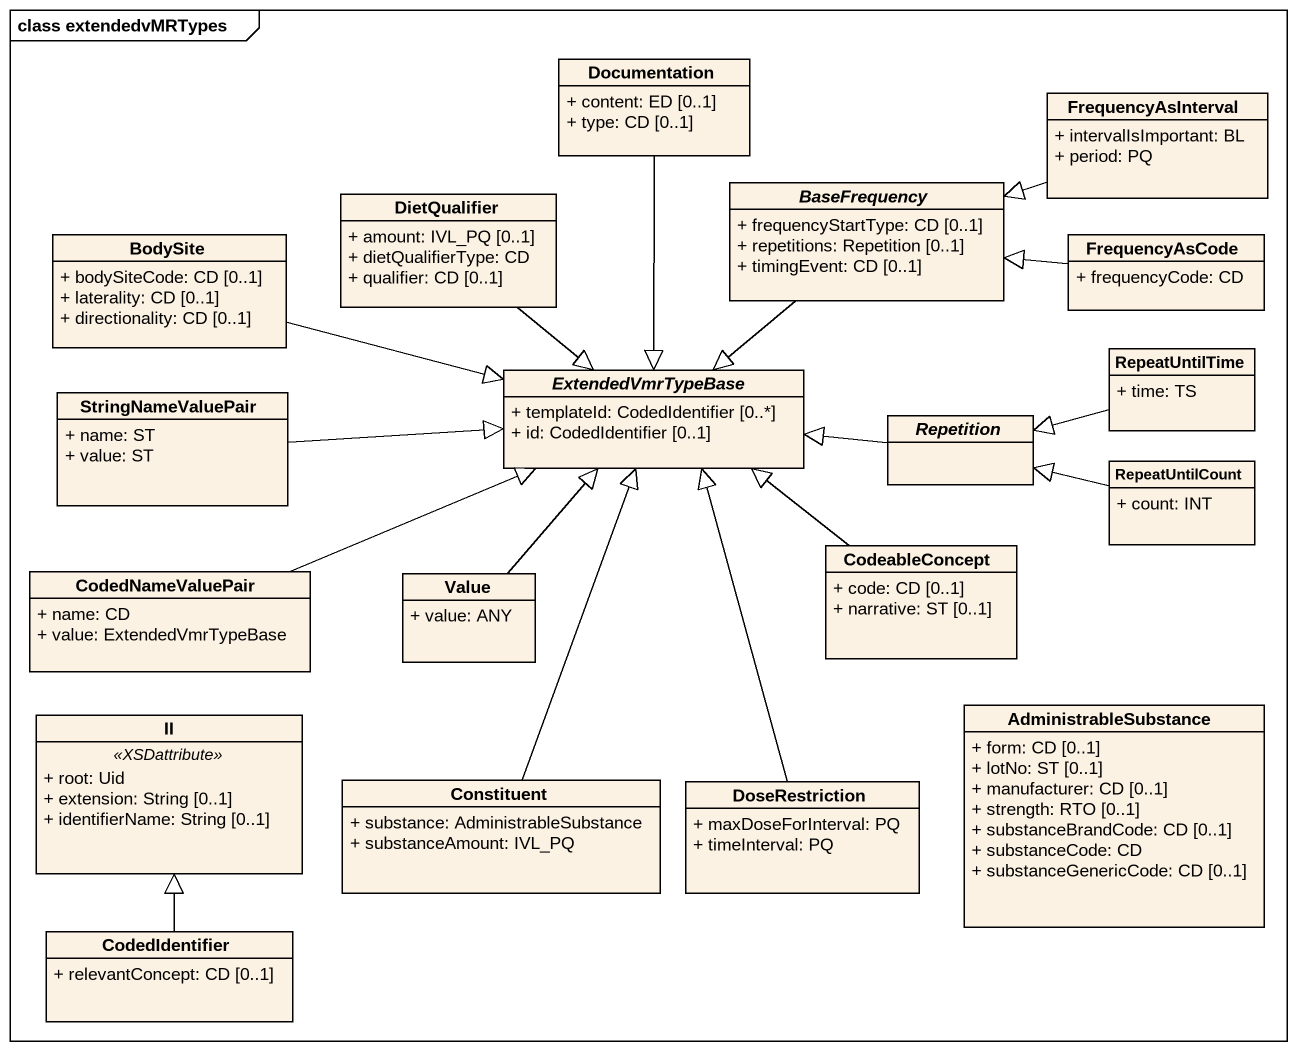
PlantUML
@startuml
mainframe class extendedvMRTypes
hide circle
hide empty members
skinparam classAttributeIconSize 0
class Documentation {
  + content: ED [0..1]
  + type: CD [0..1]
}
class FrequencyAsInterval {
  + intervalIsImportant: BL
  + period: PQ
}
class BodySite {
  + bodySiteCode: CD [0..1]
  + laterality: CD [0..1]
  + directionality: CD [0..1]
}
class DietQualifier {
  + amount: IVL_PQ [0..1]
  + dietQualifierType: CD
  + qualifier: CD [0..1]
}
abstract class BaseFrequency {
  + frequencyStartType: CD [0..1]
  + repetitions: Repetition [0..1]
  + timingEvent: CD [0..1]
}
class FrequencyAsCode {
  + frequencyCode: CD
}
abstract class ExtendedVmrTypeBase {
  + templateId: CodedIdentifier [0..*]
  + id: CodedIdentifier [0..1]
}
class RepeatUntilTime {
  + time: TS
}
class StringNameValuePair {
  + name: ST
  + value: ST
}
abstract class Repetition
class RepeatUntilCount {
  + count: INT
}
class CodedNameValuePair {
  + name: CD
  + value: ExtendedVmrTypeBase
}
class Value {
  + value: ANY
}
class CodeableConcept {
  + code: CD [0..1]
  + narrative: ST [0..1]
}
class II {
  .. <<XSDattribute>> ..
  + root: Uid
  + extension: String [0..1]
  + identifierName: String [0..1]
}
class AdministrableSubstance {
  + form: CD [0..1]
  + lotNo: ST [0..1]
  + manufacturer: CD [0..1]
  + strength: RTO [0..1]
  + substanceBrandCode: CD [0..1]
  + substanceCode: CD
  + substanceGenericCode: CD [0..1]
}
class Constituent {
  + substance: AdministrableSubstance
  + substanceAmount: IVL_PQ
}
class DoseRestriction {
  + maxDoseForInterval: PQ
  + timeInterval: PQ
}
class CodedIdentifier {
  + relevantConcept: CD [0..1]
}
Documentation --|> ExtendedVmrTypeBase
FrequencyAsInterval -left-|> BaseFrequency
BodySite -right-|> ExtendedVmrTypeBase
DietQualifier --|> ExtendedVmrTypeBase
BaseFrequency --|> ExtendedVmrTypeBase
FrequencyAsCode -left-|> BaseFrequency
RepeatUntilTime -left-|> Repetition
StringNameValuePair -right-|> ExtendedVmrTypeBase
Repetition -left-|> ExtendedVmrTypeBase
RepeatUntilCount -left-|> Repetition
CodedNameValuePair -right-|> ExtendedVmrTypeBase
Value -up-|> ExtendedVmrTypeBase
CodeableConcept -up-|> ExtendedVmrTypeBase
Constituent -up-|> ExtendedVmrTypeBase
DoseRestriction -up-|> ExtendedVmrTypeBase
CodedIdentifier -up-|> II
@enduml
